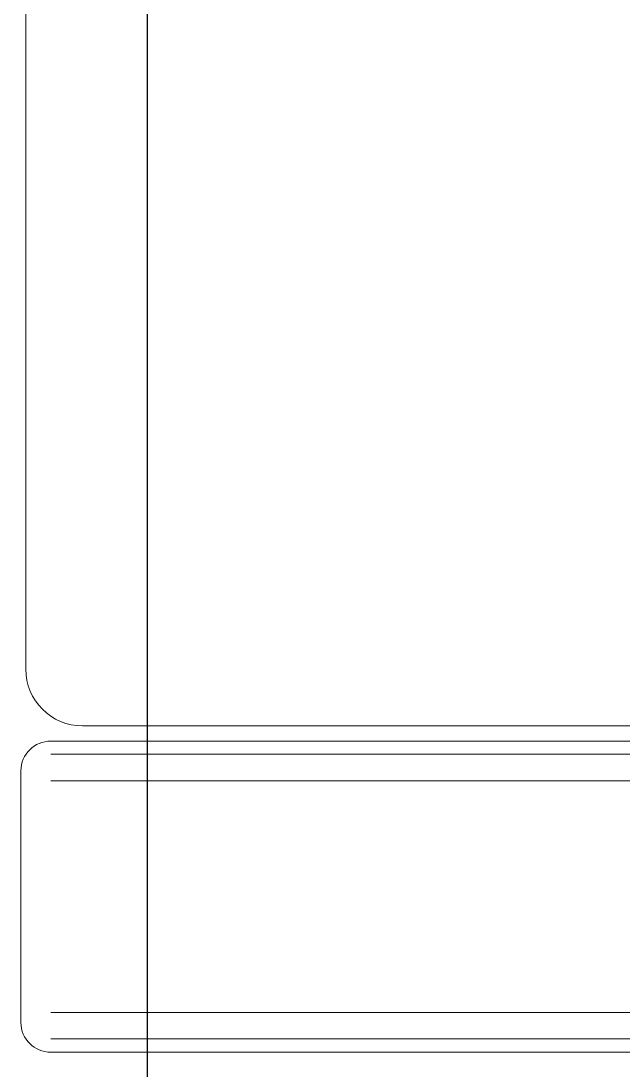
# Model space of a CAD drawing. Header units: inches. Extents: x -12418 to 183584, y -29325 to 19878.
# Drawn here: x 10743.7 to 11011.8, y -8352.9 to -7885.6 of the extents above; entities that cross this region are included whole.
import ezdxf

# ---------------------------------------------------------------- set-up
doc = ezdxf.new("R2010")
doc.units = ezdxf.units.IN
doc.header["$LTSCALE"] = 25
doc.header["$MEASUREMENT"] = 0
doc.linetypes.add('DASHDOT', pattern=[25.4, 12.7, -6.35, 0, -6.35])
doc.layers.add('00-Ground Floor$0$False Ceiling', color=251, linetype='Continuous')
doc.layers.add('00-Ground Floor$0$LOADING', color=253, linetype='Continuous', lineweight=5)
doc.layers.add('E-LITE-CLNG-CNDT', color=6, linetype='DASHDOT', lineweight=35)

# ---------------------------------------------------------------- blocks, each defined once
blk = doc.blocks.new('00-Ground Floor$0$GF21008-P')
at = {"layer": '00-Ground Floor$0$LOADING'}
for p, q in [((0.68432, -0.20374), (0.79645, -0.20374)), ((0.02235, -0.20585), (0.63897, -0.20585)), ((0.67107, -0.77123), (0.67107, -0.21699)), ((0.67698, -0.77123), (0.67698, -0.21699)), ((0.6888, -0.77123), (0.6888, -0.21699)), ((0.79197, -0.76339), (0.79197, -0.21699)), ((0.80379, -0.76339), (0.80379, -0.21699)), ((0.8097, -0.76339), (0.8097, -0.21699)), ((0.66431, -0.74126), (0.66431, -0.23119))]:
    blk.add_line(p, q, dxfattribs=at)
for centre, radius, start, end in [((0.68432, -0.21699), 0.01325, 90, 180), ((0.79645, -0.21699), 0.01325, 0, 90), ((0.63897, -0.23119), 0.02534, 0, 90)]:
    blk.add_arc(centre, radius, start, end, dxfattribs=at)
blk = doc.blocks.new('00-Ground Floor$0$A$Ce9e1c4c3')
at = {"layer": '00-Ground Floor$0$False Ceiling', "color": 254, "linetype": 'Continuous'}
blk.add_line((-89200, -8477.43), (-89200, -4747.43), dxfattribs=at)
blk = doc.blocks.new('00-Ground Floor')
at = {"layer": '00-Ground Floor$0$False Ceiling', "color": 254}
blk.add_blockref('00-Ground Floor$0$A$Ce9e1c4c3', (100000, 0), dxfattribs=at)
at = {"layer": '00-Ground Floor$0$LOADING', "xscale": -1000, "yscale": 1000, "zscale": 1000, "rotation": 90.00000000000017}
blk.add_blockref('00-Ground Floor$0$GF21008-P', (10539.97, -7535.32), dxfattribs=at)

msp = doc.modelspace()

# ---------------------------------------------------------------- block references
at = {"layer": 'E-LITE-CLNG-CNDT', "color": 1}
msp.add_blockref('00-Ground Floor', (0, 0), dxfattribs=at)

doc.saveas('drawing.dxf')
